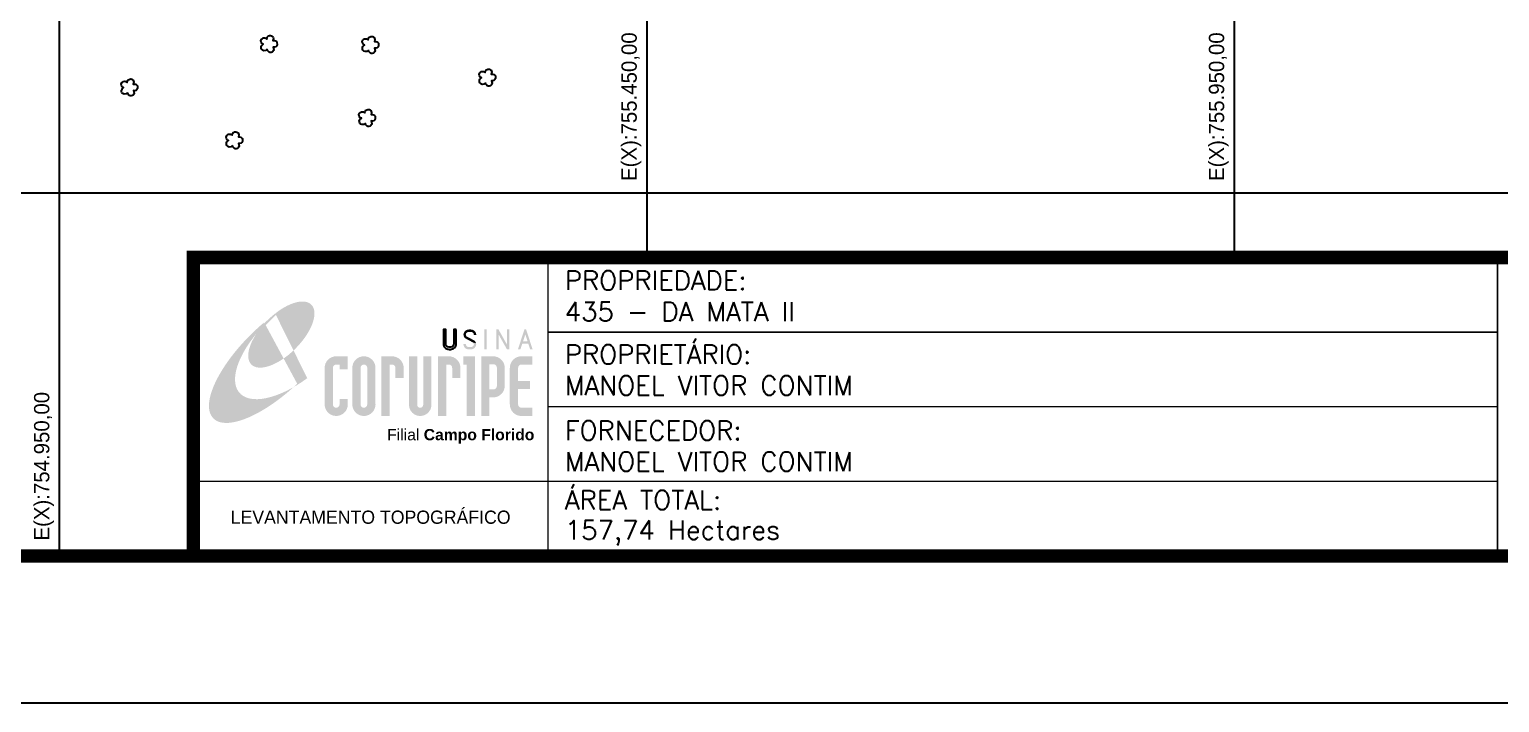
# Model space of a CAD drawing. Extents: x 753852 to 757564, y 7817516 to 7820141.
# Drawn here: x 754925 to 756176, y 7817516 to 7818089 of the extents above; entities that cross this region are included whole.
import ezdxf
from ezdxf.enums import TextEntityAlignment as Align

# ---------------------------------------------------------------- set-up
doc = ezdxf.new("R2010")
doc.units = 0
doc.header["$MEASUREMENT"] = 0
doc.linetypes.add('CONTINUO', pattern=[0])
doc.linetypes.add('LIN0', pattern=[0])
for name, color, linetype in [('_SIMBOLO ARVORE', 118, 'Continuous'), ('MALHA', 8, 'Continuous'), ('MARGEM', 5, 'Continuous')]:
    doc.layers.add(name, color=color, linetype=linetype)
doc.styles.add('ARIAL', font='arial.ttf')
doc.styles.add('Simplex', font='simplex.shx')

# ---------------------------------------------------------------- blocks, each defined once
blk = doc.blocks.new('A$C78F83FB3')
at = {"layer": 'MARGEM'}
h = blk.add_hatch(color=20, dxfattribs=at)
edge = h.paths.add_edge_path()
edge.add_ellipse((19.49, 23.77), major_axis=(-6.68, -6.67), ratio=0.469426, start_angle=292.7328, end_angle=601.2579)
edge.add_ellipse((22.83, 22.05), major_axis=(12.64, 11.29), ratio=0.457614, start_angle=79.9069, end_angle=107.9139)
edge = h.paths.add_edge_path()
edge.add_ellipse((18.28, 18.7), major_axis=(13.95, 13.59), ratio=0.386848, start_angle=63.9612, end_angle=264.5993)
edge.add_ellipse((22.83, 22.05), major_axis=(12.64, 11.29), ratio=0.457614, start_angle=107.9139, end_angle=245.1182, ccw=False)
edge.add_ellipse((19.49, 23.77), major_axis=(-6.68, -6.67), ratio=0.469426, start_angle=241.2579, end_angle=292.7328, ccw=False)
for color, points in [(20, [(15.46, 26.12), (14.17, 24.81), (14.06, 24.24), (14.39, 23.97), (14.67, 24.54), (19.47, 29.32), (18.48, 28.66), (17.31, 27.78)]), (7, [(58.42, 24.9), (57.9, 24.9), (57.9, 21.73, -0.414214), (57.15, 20.98), (56.84, 20.98, -0.414214), (56.09, 21.73), (56.09, 24.9), (55.57, 24.9), (55.57, 21.73, 0.414214), (56.84, 20.46), (57.15, 20.46, 0.414214), (58.42, 21.73)]), (7, [(61.7, 24.9), (61.23, 24.9, 0.396318), (60.04, 23.78), (60.04, 23.72, 0.151912), (60.39, 22.97), (60.46, 22.92), (62.18, 22), (62.85, 21.83, 0.12407), (62.51, 22.42), (60.75, 23.36, -0.13192), (60.56, 23.77, -0.385578), (61.23, 24.37), (61.7, 24.37, -0.414214), (62.37, 23.7), (62.89, 23.7, 0.414214)]), (7, [(62.37, 23.7), (62.89, 23.7, 0.414214), (61.7, 24.9), (61.23, 24.9, 0.396318), (60.04, 23.78), (60.04, 23.72, 0.151912), (60.39, 22.97), (60.46, 22.92), (62.18, 22), (62.18, 22, -0.131921), (62.37, 21.59, -0.385578), (61.7, 20.98), (61.23, 20.98, -0.414214), (60.56, 21.65), (60.04, 21.65, 0.414214), (61.23, 20.46), (61.7, 20.46, 0.402546), (62.89, 21.61, 0.165292), (62.51, 22.42), (60.75, 23.36, -0.13192), (60.56, 23.77, -0.385578), (61.23, 24.37), (61.7, 24.37, -0.414214)]), (7, [(30.97, 12.46), (29.13, 12.46), (29.13, 8.21, 1), (34.29, 8.21), (34.29, 9.41), (32.45, 9.41), (32.45, 8.21, -1), (30.97, 8.21)])]:
    blk.add_hatch(color=color, dxfattribs=at).paths.add_polyline_path(points)
h = blk.add_hatch(color=7, dxfattribs=at)
h.paths.add_polyline_path([(65.24, 24.9), (64.72, 24.9), (64.72, 20.46), (65.24, 20.46)])
h.paths.add_polyline_path([(67.38, 20.46), (67.9, 20.46), (67.9, 23.74), (69.74, 20.46), (70.23, 20.46), (70.23, 24.9), (69.71, 24.9), (69.71, 21.58), (67.85, 24.9), (67.38, 24.9)])
h.paths.add_polyline_path([(72.17, 20.46), (72.72, 20.46), (73.14, 21.73), (74.49, 21.73), (74.9, 20.46), (75.45, 20.46), (74, 24.9), (73.62, 24.9)])
h.paths.add_polyline_path([(73.81, 23.8), (74.32, 22.25), (73.31, 22.25)], flags=16)
h = blk.add_hatch(color=7, dxfattribs=at)
h.paths.add_polyline_path([(31.71, 18.93, 0.414214), (29.13, 16.35), (29.13, 12.46), (30.97, 12.46), (30.97, 16.35, -0.414214), (31.71, 17.09), (32.45, 17.09), (32.45, 16.02), (34.29, 16.02), (34.29, 18.93)])
h.paths.add_polyline_path([(44.15, 17.09, -0.414214), (44.89, 16.35), (44.89, 14.1), (46.72, 14.1), (46.72, 16.17, 0.433937), (44.15, 18.93), (41.77, 18.93), (41.77, 12.46), (43.61, 12.46), (43.61, 17.09)])
h.paths.add_polyline_path([(43.61, 12.46), (41.77, 12.46), (41.77, 5.62), (43.61, 5.62)])
h.paths.add_polyline_path([(47.92, 12.46), (49.75, 12.46), (49.75, 18.93), (47.92, 18.93)])
h.paths.add_polyline_path([(52.91, 18.93), (51.08, 18.93), (51.08, 12.46), (52.91, 12.46)])
h.paths.add_polyline_path([(51.08, 8.12, -1), (49.75, 8.12), (49.75, 12.46), (47.92, 12.46), (47.92, 8.12, 1), (52.91, 8.12), (52.91, 12.46), (51.08, 12.46)])
h.paths.add_polyline_path([(54.41, 12.46), (56.25, 12.46), (56.25, 17.09), (56.79, 17.09, -0.414214), (57.53, 16.35), (57.53, 14.1), (59.36, 14.1), (59.36, 16.17, 0.433937), (56.79, 18.93), (54.41, 18.93)])
h.paths.add_polyline_path([(56.25, 12.46), (54.41, 12.46), (54.41, 5.62), (56.25, 5.62)])
h.paths.add_polyline_path([(60.73, 12.46), (62.58, 12.46), (62.58, 18.93), (60.02, 18.93), (60.02, 17.08), (60.73, 17.08)])
h.paths.add_polyline_path([(62.58, 12.46), (60.73, 12.46), (60.73, 5.62), (62.58, 5.62)])
h.paths.add_polyline_path([(64.06, 12.46), (65.82, 12.46), (65.82, 17.17), (66.66, 17.17, -0.450417), (67.48, 16.25), (67.48, 12.46), (69.24, 12.46, 0.002307), (69.24, 12.48, 0.005282), (69.23, 12.54, -0.000938), (69.23, 12.53), (69.23, 16.17, 0.433937), (66.66, 18.93), (64.06, 18.93)])
h.paths.add_polyline_path([(64.06, 5.62), (65.82, 5.62), (65.82, 9.77), (66.66, 9.77, 0.426056), (69.24, 12.46), (67.48, 12.46), (67.48, 12.45, -0.450417), (66.66, 11.53), (65.82, 11.53), (65.82, 12.46), (64.06, 12.46)])
h.paths.add_polyline_path([(70.37, 12.46), (74.87, 12.46), (74.87, 13.44), (72.21, 13.44), (72.21, 16.35, -0.414214), (72.95, 17.09), (75.38, 17.09), (75.38, 18.93), (72.95, 18.93, 0.414214), (70.37, 16.35)])
h.paths.add_polyline_path([(72.21, 11.62), (74.87, 11.62), (74.87, 12.46), (70.37, 12.46), (70.37, 8.21, 0.414214), (72.95, 5.62), (75.38, 5.62), (75.38, 7.47), (72.95, 7.47, -0.414214), (72.21, 8.21)])
h = blk.add_hatch(color=7, dxfattribs=at)
h.paths.add_polyline_path([(35.29, 16.35), (35.29, 8.21, 1), (40.46, 8.21, 0.016978), (40.45, 8.38), (40.45, 16.17, 0.433937), (37.88, 18.93), (37.87, 18.93, 0.41391)])
h.paths.add_polyline_path([(38.62, 16.35), (38.62, 8.21, -1), (37.13, 8.21), (37.13, 16.35, -1)], flags=16)
at = {"layer": 'MARGEM', "color": 7}
blk.add_lwpolyline([(58.42, 24.9), (57.9, 24.9), (57.9, 21.73, -0.414214), (57.15, 20.98), (56.84, 20.98, -0.414214), (56.09, 21.73), (56.09, 24.9), (55.57, 24.9), (55.57, 21.73, 0.414214), (56.84, 20.46), (57.15, 20.46, 0.414214), (58.42, 21.73), (58.42, 24.9)], format="xyb", close=True, dxfattribs=at)
at = {"layer": 'MARGEM', "color": 252, "insert": (43.05, 2.72), "char_height": 2.5, "attachment_point": 1, "style": 'ARIAL'}
blk.add_mtext_dynamic_manual_height_columns('Filial {\\fArial|b1|i0|c0|p34;Campo Florido}', width=33.0271, gutter_width=2.46, heights=[2.95], dxfattribs=at)

msp = doc.modelspace()

# ---------------------------------------------------------------- linework, layer by layer
at = {"layer": '_SIMBOLO ARVORE', "linetype": 'CONTINUO'}
for points in [[(755127, 7818072.2, 0), (755125.7, 7818071.1, 0), (755124.1, 7818070.9, 0), (755123, 7818071.4, 0), (755122.2, 7818072.2, 0), (755121.9, 7818073.1, 0), (755121.8, 7818074.4, 0), (755122.2, 7818075.2, 0), (755122.7, 7818075.8, 0), (755123.6, 7818076.5, 0), (755123, 7818076.7, 0), (755122.4, 7818077.1, 0), (755121.8, 7818078.2, 0), (755121.6, 7818079.4, 0), (755122.1, 7818080.8, 0), (755122.6, 7818081.2, 0), (755123.6, 7818081.8, 0), (755124.5, 7818081.9, 0), (755125.3, 7818081.8, 0), (755125.9, 7818081.5, 0), (755126.6, 7818080.9, 0), (755126.8, 7818082.1, 0), (755127, 7818082.5, 0), (755127.5, 7818083.2, 0), (755128.3, 7818083.5, 0), (755129, 7818083.8, 0), (755129.8, 7818083.9, 0), (755130.6, 7818083.7, 0), (755131.2, 7818083.4, 0), (755131.7, 7818082.9, 0), (755132.1, 7818082.1, 0), (755132.3, 7818081.2, 0), (755131.9, 7818079.6, 0), (755133, 7818079.6, 0), (755134, 7818079.4, 0), (755134.9, 7818078.7, 0), (755135.3, 7818078.1, 0), (755135.5, 7818075.9, 0), (755134.9, 7818074.9, 0), (755134.2, 7818074.2, 0), (755133.1, 7818073.9, 0), (755132.1, 7818074, 0), (755132.6, 7818071.9, 0), (755132.4, 7818071, 0), (755131.8, 7818070.2, 0), (755131.1, 7818069.7, 0), (755130.2, 7818069.4, 0), (755129.2, 7818069.5, 0), (755128.5, 7818069.7, 0), (755127.7, 7818070.5, 0), (755127.2, 7818071.2, 0), (755127, 7818072.3, 0)], [(755213.3, 7818071.4, 0), (755212, 7818070.3, 0), (755210.4, 7818070.2, 0), (755209.3, 7818070.6, 0), (755208.5, 7818071.4, 0), (755208.2, 7818072.3, 0), (755208.1, 7818073.6, 0), (755208.5, 7818074.5, 0), (755209, 7818075.1, 0), (755209.9, 7818075.7, 0), (755209.3, 7818075.9, 0), (755208.7, 7818076.4, 0), (755208.1, 7818077.4, 0), (755207.9, 7818078.7, 0), (755208.4, 7818080, 0), (755208.9, 7818080.5, 0), (755209.9, 7818081, 0), (755210.8, 7818081.2, 0), (755211.6, 7818081.1, 0), (755212.2, 7818080.8, 0), (755212.9, 7818080.2, 0), (755213.1, 7818081.3, 0), (755213.3, 7818081.8, 0), (755213.8, 7818082.4, 0), (755214.5, 7818082.7, 0), (755215.3, 7818083, 0), (755216.1, 7818083.1, 0), (755216.9, 7818083, 0), (755217.5, 7818082.7, 0), (755218, 7818082.1, 0), (755218.4, 7818081.3, 0), (755218.6, 7818080.4, 0), (755218.2, 7818078.8, 0), (755219.3, 7818078.8, 0), (755220.3, 7818078.6, 0), (755221.1, 7818077.9, 0), (755221.6, 7818077.3, 0), (755221.8, 7818075.1, 0), (755221.2, 7818074.1, 0), (755220.5, 7818073.5, 0), (755219.4, 7818073.2, 0), (755218.4, 7818073.2, 0), (755218.9, 7818071.2, 0), (755218.6, 7818070.3, 0), (755218, 7818069.4, 0), (755217.4, 7818068.9, 0), (755216.4, 7818068.7, 0), (755215.5, 7818068.7, 0), (755214.8, 7818068.9, 0), (755214, 7818069.7, 0), (755213.5, 7818070.4, 0), (755213.3, 7818071.5, 0)], [(755008.1, 7818035.2, 0), (755006.9, 7818034.1, 0), (755005.3, 7818033.9, 0), (755004.1, 7818034.4, 0), (755003.3, 7818035.2, 0), (755003, 7818036.1, 0), (755002.9, 7818037.4, 0), (755003.4, 7818038.2, 0), (755003.8, 7818038.8, 0), (755004.7, 7818039.5, 0), (755004.1, 7818039.7, 0), (755003.6, 7818040.1, 0), (755002.9, 7818041.2, 0), (755002.8, 7818042.4, 0), (755003.3, 7818043.8, 0), (755003.8, 7818044.2, 0), (755004.7, 7818044.8, 0), (755005.7, 7818044.9, 0), (755006.5, 7818044.8, 0), (755007.1, 7818044.5, 0), (755007.8, 7818043.9, 0), (755008, 7818045.1, 0), (755008.1, 7818045.5, 0), (755008.6, 7818046.2, 0), (755009.4, 7818046.5, 0), (755010.1, 7818046.8, 0), (755010.9, 7818046.9, 0), (755011.7, 7818046.8, 0), (755012.4, 7818046.4, 0), (755012.8, 7818045.9, 0), (755013.2, 7818045.1, 0), (755013.4, 7818044.2, 0), (755013, 7818042.6, 0), (755014.2, 7818042.6, 0), (755015.1, 7818042.4, 0), (755016, 7818041.7, 0), (755016.5, 7818041.1, 0), (755016.6, 7818038.9, 0), (755016.1, 7818037.9, 0), (755015.3, 7818037.2, 0), (755014.2, 7818036.9, 0), (755013.2, 7818037, 0), (755013.7, 7818034.9, 0), (755013.5, 7818034, 0), (755012.9, 7818033.2, 0), (755012.2, 7818032.7, 0), (755011.3, 7818032.4, 0), (755010.3, 7818032.5, 0), (755009.7, 7818032.7, 0), (755008.9, 7818033.5, 0), (755008.3, 7818034.2, 0), (755008.1, 7818035.3, 0)], [(755312.8, 7818043.6, 0), (755311.5, 7818042.5, 0), (755310, 7818042.3, 0), (755308.8, 7818042.8, 0), (755308, 7818043.6, 0), (755307.7, 7818044.5, 0), (755307.6, 7818045.8, 0), (755308, 7818046.6, 0), (755308.5, 7818047.2, 0), (755309.4, 7818047.9, 0), (755308.8, 7818048, 0), (755308.3, 7818048.5, 0), (755307.6, 7818049.6, 0), (755307.5, 7818050.8, 0), (755308, 7818052.2, 0), (755308.5, 7818052.6, 0), (755309.4, 7818053.2, 0), (755310.4, 7818053.3, 0), (755311.1, 7818053.2, 0), (755311.8, 7818052.9, 0), (755312.4, 7818052.3, 0), (755312.6, 7818053.5, 0), (755312.8, 7818053.9, 0), (755313.3, 7818054.6, 0), (755314.1, 7818054.9, 0), (755314.8, 7818055.2, 0), (755315.6, 7818055.3, 0), (755316.4, 7818055.1, 0), (755317.1, 7818054.8, 0), (755317.5, 7818054.3, 0), (755317.9, 7818053.5, 0), (755318.1, 7818052.6, 0), (755317.7, 7818051, 0), (755318.9, 7818051, 0), (755319.8, 7818050.8, 0), (755320.7, 7818050.1, 0), (755321.2, 7818049.5, 0), (755321.3, 7818047.3, 0), (755320.7, 7818046.3, 0), (755320, 7818045.6, 0), (755318.9, 7818045.3, 0), (755317.9, 7818045.4, 0), (755318.4, 7818043.3, 0), (755318.2, 7818042.4, 0), (755317.6, 7818041.6, 0), (755316.9, 7818041.1, 0), (755316, 7818040.8, 0), (755315, 7818040.9, 0), (755314.3, 7818041.1, 0), (755313.5, 7818041.9, 0), (755313, 7818042.6, 0), (755312.8, 7818043.7, 0)], [(755210.5, 7818009.2, 0), (755209.2, 7818008.2, 0), (755207.6, 7818008, 0), (755206.5, 7818008.4, 0), (755205.7, 7818009.2, 0), (755205.4, 7818010.1, 0), (755205.3, 7818011.4, 0), (755205.7, 7818012.3, 0), (755206.2, 7818012.9, 0), (755207.1, 7818013.5, 0), (755206.5, 7818013.7, 0), (755205.9, 7818014.2, 0), (755205.3, 7818015.2, 0), (755205.1, 7818016.5, 0), (755205.6, 7818017.8, 0), (755206.1, 7818018.3, 0), (755207.1, 7818018.9, 0), (755208, 7818019, 0), (755208.8, 7818018.9, 0), (755209.4, 7818018.6, 0), (755210.1, 7818018, 0), (755210.3, 7818019.1, 0), (755210.5, 7818019.6, 0), (755211, 7818020.2, 0), (755211.7, 7818020.5, 0), (755212.5, 7818020.8, 0), (755213.3, 7818020.9, 0), (755214.1, 7818020.8, 0), (755214.7, 7818020.5, 0), (755215.2, 7818020, 0), (755215.6, 7818019.1, 0), (755215.8, 7818018.2, 0), (755215.4, 7818016.6, 0), (755216.5, 7818016.6, 0), (755217.5, 7818016.4, 0), (755218.3, 7818015.7, 0), (755218.8, 7818015.2, 0), (755219, 7818012.9, 0), (755218.4, 7818011.9, 0), (755217.7, 7818011.3, 0), (755216.6, 7818011, 0), (755215.6, 7818011.1, 0), (755216.1, 7818009, 0), (755215.8, 7818008.1, 0), (755215.2, 7818007.3, 0), (755214.6, 7818006.7, 0), (755213.6, 7818006.5, 0), (755212.7, 7818006.5, 0), (755212, 7818006.7, 0), (755211.2, 7818007.5, 0), (755210.7, 7818008.2, 0), (755210.5, 7818009.3, 0)], [(755097.4, 7817990.1, 0), (755096.2, 7817989.1, 0), (755094.6, 7817988.9, 0), (755093.5, 7817989.3, 0), (755092.7, 7817990.1, 0), (755092.4, 7817991, 0), (755092.3, 7817992.4, 0), (755092.7, 7817993.2, 0), (755093.2, 7817993.8, 0), (755094.1, 7817994.4, 0), (755093.5, 7817994.6, 0), (755092.9, 7817995.1, 0), (755092.2, 7817996.2, 0), (755092.1, 7817997.4, 0), (755092.6, 7817998.7, 0), (755093.1, 7817999.2, 0), (755094, 7817999.8, 0), (755095, 7817999.9, 0), (755095.8, 7817999.8, 0), (755096.4, 7817999.5, 0), (755097.1, 7817998.9, 0), (755097.3, 7818000.1, 0), (755097.5, 7818000.5, 0), (755098, 7818001.2, 0), (755098.7, 7818001.4, 0), (755099.5, 7818001.8, 0), (755100.3, 7818001.8, 0), (755101.1, 7818001.7, 0), (755101.7, 7818001.4, 0), (755102.2, 7818000.9, 0), (755102.6, 7818000.1, 0), (755102.8, 7817999.2, 0), (755102.4, 7817997.5, 0), (755103.5, 7817997.6, 0), (755104.4, 7817997.3, 0), (755105.3, 7817996.6, 0), (755105.8, 7817996.1, 0), (755105.9, 7817993.9, 0), (755105.4, 7817992.9, 0), (755104.7, 7817992.2, 0), (755103.5, 7817991.9, 0), (755102.5, 7817992, 0), (755103.1, 7817989.9, 0), (755102.8, 7817989, 0), (755102.2, 7817988.2, 0), (755101.6, 7817987.6, 0), (755100.6, 7817987.4, 0), (755099.7, 7817987.5, 0), (755099, 7817987.7, 0), (755098.2, 7817988.5, 0), (755097.7, 7817989.2, 0), (755097.5, 7817990.2, 0)]]:
    msp.add_polyline3d(points, dxfattribs=at)
at = {"layer": 'MALHA'}
for points in [[(755450, 7818339.1), (755450, 7817894.8)], [(755950, 7818307.9), (755950, 7817894.8)], [(754950, 7818265), (754950, 7817640.6)], [(753980, 7817950), (757080.6, 7817950)]]:
    msp.add_lwpolyline(points, dxfattribs=at)
at = {"layer": 'MARGEM', "color": 174, "linetype": 'LIN0', "flags": 128}
msp.add_lwpolyline([(757564.1, 7820140.6), (753851.6, 7820140.6), (753851.6, 7817515.6), (757564.1, 7817515.6)], close=True, dxfattribs=at)
at = {"layer": 'MARGEM', "color": 174, "linetype": 'LIN0', "const_width": 11.4, "flags": 128}
for points in [[(757439.1, 7820015.6), (753976.6, 7820015.6), (753976.6, 7817640.6), (757439.1, 7817640.6)], [(755064.1, 7817894.8), (757439.1, 7817894.8), (757439.1, 7817640.6), (755064.1, 7817640.6)]]:
    msp.add_lwpolyline(points, close=True, dxfattribs=at)
at = {"layer": 'MARGEM', "color": 174, "linetype": 'LIN0', "flags": 128}
for points, const_width in [([(755366, 7817894.8), (755366, 7817640.6)], 1.26), ([(755366, 7817894.8), (755366, 7817643)], 1.25), ([(756174.2, 7817894.8), (756174.2, 7817643.8)], 1.26), ([(755366, 7817831.2), (756174.2, 7817831.2)], 1.26), ([(755366, 7817767.7), (756174.2, 7817767.7)], 1.26), ([(755064.1, 7817704.2), (756174.2, 7817704.2)], 1.26)]:
    msp.add_lwpolyline(points, dxfattribs=dict(at, const_width=const_width))

# ---------------------------------------------------------------- block references
at = {"layer": 'MARGEM', "linetype": 'ByBlock', "xscale": 3.82250678711726, "yscale": 3.82250678711726, "zscale": 3.82250678711726}
msp.add_blockref('A$C78F83FB3', (755064.5, 7817738.3), dxfattribs=at)

# ---------------------------------------------------------------- texts
at = {"layer": 'MALHA'}
for s, p in [('E(X):755.450,00', (755445.4, 7817960)), ('E(X):755.950,00', (755945.4, 7817960)), ('E(X):754.950,00', (754945.4, 7817653.7))]:
    msp.add_text(s, height=13, rotation=90, dxfattribs=at).set_placement(p, align=Align.BOTTOM_LEFT)
at = {"layer": 'MARGEM', "color": 7, "linetype": 'Continuous', "lineweight": 9, "style": 'Simplex'}
for s, p in [('PROPRIEDADE:', (755380.3, 7817883.4)), ('PROPRIETÁRIO:', (755380.3, 7817820.4)), ('FORNECEDOR:', (755380.3, 7817755.6)), ('ÁREA TOTAL:', (755380.3, 7817696.4))]:
    msp.add_text(s, height=16.25, dxfattribs=at).set_placement(p, align=Align.TOP_LEFT)
at = {"layer": 'MARGEM', "color": 7, "linetype": 'Continuous', "style": 'Simplex'}
for s, p in [('435 - DA MATA II', (755380.3, 7817856.9)), ('MANOEL VITOR CONTIM', (755380.3, 7817793.9)), ('MANOEL VITOR CONTIM', (755380.3, 7817729.1)), ('157,74 Hectares', (755380.3, 7817670.8))]:
    msp.add_text(s, height=16.25, dxfattribs=at).set_placement(p, align=Align.TOP_LEFT)
at = {"layer": 'MARGEM', "color": 7, "linetype": 'ByBlock'}
msp.add_text('LEVANTAMENTO TOPOGRÁFICO', height=11.25, dxfattribs=at).set_placement((755215, 7817673.6), align=Align.MIDDLE_CENTER)

doc.saveas('drawing.dxf')
